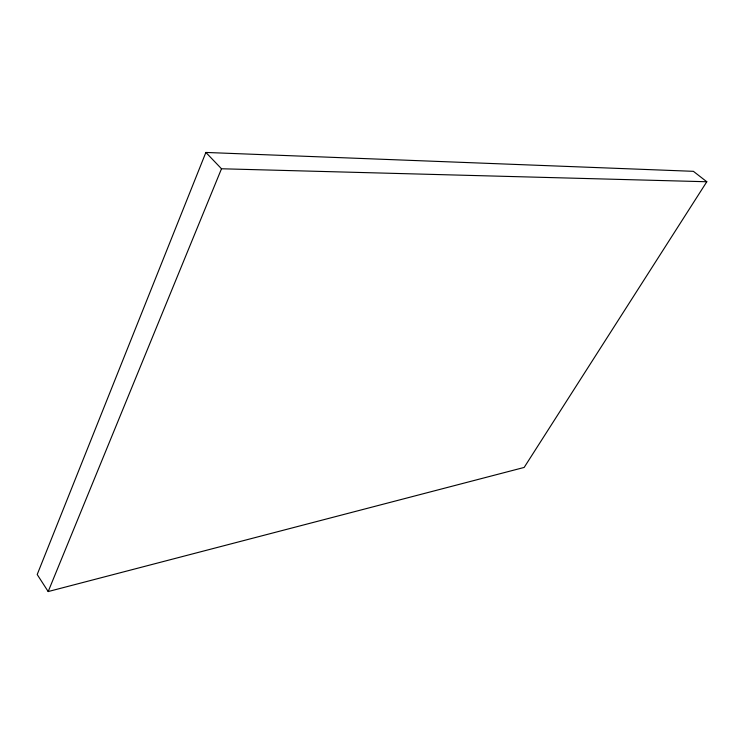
<?xml version="1.0" encoding="UTF-8"?>
<svg xmlns="http://www.w3.org/2000/svg" width="744" height="744" viewBox="0 0 744 744"><rect width="100%" height="100%" fill="white"/><g stroke="black" fill="none" stroke-linecap="round" stroke-linejoin="round"><path stroke-width="1.12" d="M205.874 152.446L37.2 574.517L48.183 591.554L524.157 467.437L706.8 181.75L693.389 171.325L205.874 152.446L221.498 168.767L706.8 181.75M48.183 591.554L221.498 168.767"/></g></svg>
